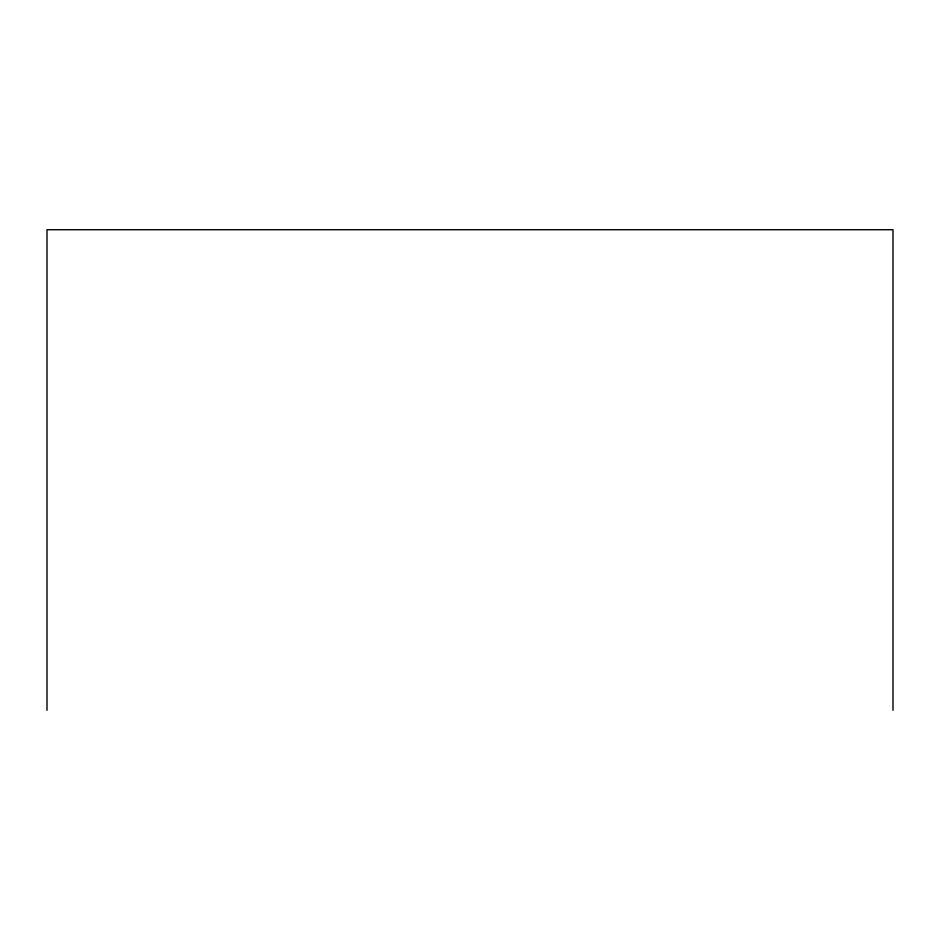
<?xml version="1.0" encoding="UTF-8"?>
<svg xmlns="http://www.w3.org/2000/svg" width="940" height="940" viewBox="0 0 940 940"><rect width="100%" height="100%" fill="white"/><g stroke="black" fill="none" stroke-linecap="round" stroke-linejoin="round"><path stroke-width="1.41" d="M893 710.288L893 229.713L47 229.713L47 710.288"/></g></svg>
